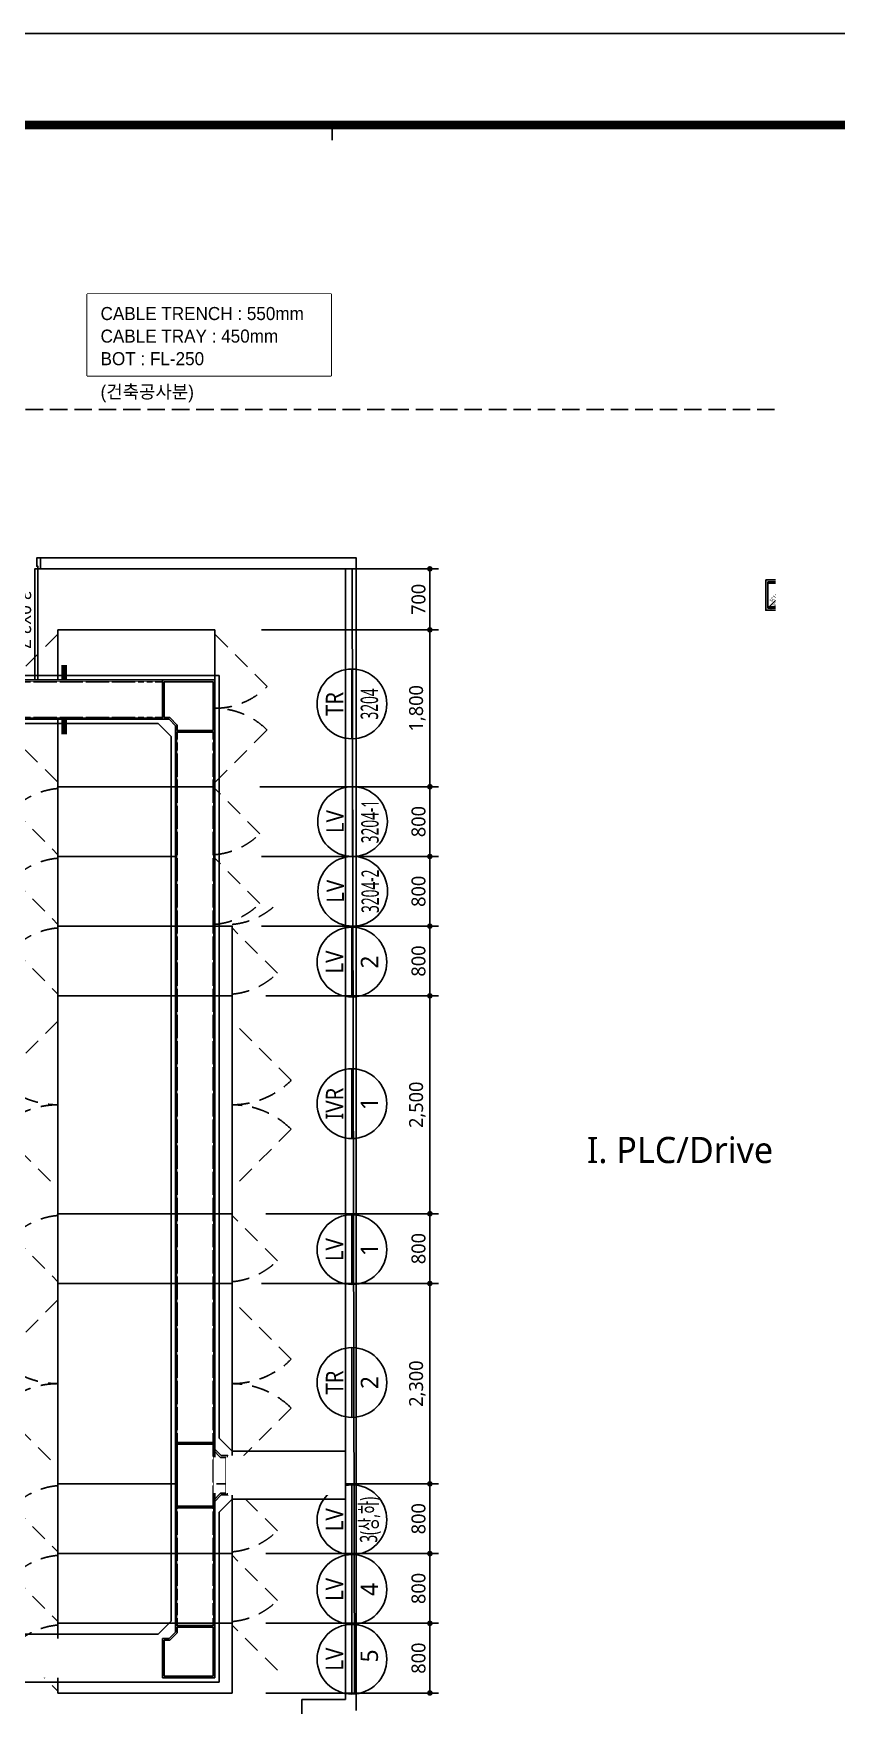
# Model space of a CAD drawing. Header units: millimetres. Extents: x 3355 to 129505, y 4600 to 34300.
# Drawn here: x 19423 to 28645, y 15112 to 34300 of the extents above; entities that cross this region are included whole.
import ezdxf
from ezdxf.enums import TextEntityAlignment as Align
from ezdxf.xclip import XClip

# ---------------------------------------------------------------- set-up
doc = ezdxf.new("R2010")
doc.units = ezdxf.units.MM
doc.header["$LTSCALE"] = 800
doc.header["$XCLIPFRAME"] = 0
for name, pattern in [('CEN', [62, 60, -1, 0, -1]), ('DASH', [0.35, 0.25, -0.1]), ('점선1', [2, 1.25, -0.75])]:
    doc.linetypes.add(name, pattern=pattern)
doc.layers.get('Defpoints').update_dxf_attribs({"color": 167})
for name, color, linetype in [('11$1$SYM', 3, 'Continuous'), ('arch', 8, 'Continuous'), ('DIM', 6, 'Continuous'), ('SYM', 3, 'Continuous'), ('TRENCH', 3, 'Continuous'), ('XR-SHEET-SHT', 5, 'Continuous'), ('XREF', 7, 'CEN'), ('수배전반', 3, 'Continuous')]:
    doc.layers.add(name, color=color, linetype=linetype)
doc.layers.add('TXT-1', color=137, linetype='Continuous', plot=False)
doc.layers.add('XR-SHEET-TEMP', color=171, linetype='Continuous', plot=False)
doc.layers.add('건축도면', color=9, linetype='Continuous', lineweight=25)
doc.styles.add('GHS', font='malgun.ttf')
doc.styles.add('XREF-A-PLAN$0$스타일1', font='malgun.ttf')
doc.styles.add('돋움', font='')
doc.styles.add('맑은고딕', font='malgun.ttf')
doc.styles.add('스타일1', font='malgun.ttf')
doc.styles.get('돋움').set_extended_font_data('Dotum')
doc.dimstyles.new('Copy of PSD MI', dxfattribs={"dimscale": 100, "dimtxt": 1.5, "dimasz": 0.8, "dimexe": 1.25, "dimexo": 1.5, "dimgap": 0.6, "dimtad": 1, "dimdec": 0, "dimzin": 1, "dimdsep": 46, "dimlunit": 6, "dimtxsty": '맑은고딕', "dimblk": 'DOT', "dimcen": 2.5, "dimadec": 0, "dimazin": 0, "dimtfac": 1, "dimtdec": 0, "dimtix": 1, "dimtmove": 2, "dimatfit": 3, "dimfxl": 1, "dimtolj": 1, "dimtzin": 1, "dimarcsym": 0})

# ---------------------------------------------------------------- blocks, each defined once
blk = doc.blocks.new('XR-FORM-EE', base_point=(461, 408))
at = {"layer": 'XR-SHEET-SHT', "color": 5}
blk.add_lwpolyline([(0, 118800), (168200, 118800), (168200, 0), (0, 0)], close=True, dxfattribs=at)
at = {"layer": 'XR-SHEET-SHT', "color": 5, "const_width": 400}
blk.add_lwpolyline([(9300, 114600), (163900, 114600), (163900, 4200), (9300, 4200)], close=True, dxfattribs=at)
at = {"layer": 'XR-SHEET-TEMP'}
blk.add_line((78000, 114600), (78000, 113900), dxfattribs=at)
blk = doc.blocks.new('D-3.0X2.7')
at = {"color": 0}
for p, q in [((-2970, -125), (-2970, -1595)), ((-30, -125), (-30, -1595))]:
    blk.add_line(p, q, dxfattribs=at)
for points in [[(0, 0), (-45, 0), (-45, 0), (-45, 0), (-45, -95), (-30, -95), (-30, -125), (0, -125), (0, 0)], [(-3000, 0), (-2955, 0), (-2955, 0), (-2955, 0), (-2955, -95), (-2970, -95), (-2970, -125), (-3000, -125), (-3000, 0)], [(-2970, -125), (-2935, -125), (-2935, -1595), (-2970, -1595)], [(-30, -125), (-65, -125), (-65, -1595), (-30, -1595)]]:
    blk.add_lwpolyline(points, dxfattribs=at)
for centre, start, end in [((-2970, -125), 270, 0), ((-30, -125), 180, 270)]:
    blk.add_arc(centre, 1470, start, end, dxfattribs=at)
at = {"color": 0, "style": 'XREF-A-PLAN$0$스타일1'}
blk.add_text('3.0X2.7', height=150, rotation=270, dxfattribs=at).set_placement((-259, -377))
blk = doc.blocks.new('S-SC11')
at = {"color": 0}
blk.add_line((-150, -150), (150, 150), dxfattribs=at)
for points in [[(-175, 175), (175, 175), (175, -175), (-175, -175)], [(-150, 150), (150, 150), (150, -150), (-150, -150)]]:
    blk.add_lwpolyline(points, close=True, dxfattribs=at)
blk.add_lwpolyline([(-150, -150), (-150, -135), (-23, -135, 0.414214), (-5, -117), (-5, 117, 0.414214), (-23, 135), (-150, 135), (-150, 150), (150, 150), (150, 135), (23, 135, 0.414214), (5, 117), (5, -117, 0.414214), (23, -135), (150, -135), (150, -150)], format="xyb", close=True, dxfattribs=at)
at = {"color": 0, "style": '스타일1'}
blk.add_text('H-300X300X10X15', height=35, rotation=45, dxfattribs=at).set_placement((19, -23), align=Align.MIDDLE_CENTER)
blk.add_text('SC11, SC11A', height=35, rotation=45, dxfattribs=at).set_placement((-109, -83))
blk = doc.blocks.new('XR-PLAN', base_point=(461, 408))
at = {"layer": 'arch'}
blk.add_line((72000, 43225), (72500, 43225), dxfattribs=at)
at = {"layer": 'arch', "linetype": 'DASH'}
blk.add_lwpolyline([(43474, 58029), (87474, 58029), (87474, 70029), (43474, 70029)], close=True, dxfattribs=at)
blk.add_lwpolyline([(43474, 58029), (87474, 58029), (87474, 70029), (43474, 70029)], close=True, dxfattribs=at)
at = {"layer": 'arch'}
for points in [[(69000, 56325), (72625, 56325), (72625, 43100)], [(69000, 56200), (72500, 56200), (72500, 43225)], [(72000, 43225), (72000, 42600)]]:
    blk.add_lwpolyline(points, dxfattribs=at)
for name, p in [('D-3.0X2.7', (69000, 56325)), ('S-SC11', (77500, 55900))]:
    blk.add_blockref(name, p, dxfattribs=at)
at = {"layer": 'TXT-1', "style": '스타일1'}
blk.add_text('I. PLC/Drive 검증시스템 및 신사업 검증시스템', height=300, dxfattribs=at).set_placement((79179, 49531), align=Align.MIDDLE_CENTER)
blk = doc.blocks.new('DOT')
at = {"color": 0, "linetype": 'ByBlock'}
blk.add_line((-0.5, 0), (-1, 0), dxfattribs=at)
at = {"color": 0, "linetype": 'ByBlock', "const_width": 0.5}
blk.add_lwpolyline([(-0.25, 0, 1), (0.25, 0, 1)], format="xyb", close=True, dxfattribs=at)
blk = doc.blocks.new('*D141')
at = {"layer": 'Defpoints', "color": 0, "ltscale": 2, "transparency": 16777216}
for p in [(21967, 28156), (21923, 27456), (23975, 27456)]:
    blk.add_point(p, dxfattribs=at)
at = {"layer": 'DIM', "color": 0, "lineweight": -2, "ltscale": 2, "transparency": 16777216}
for p, q in [((22087, 28156), (24075, 28156)), ((23975, 28092), (23975, 27520)), ((22043, 27456), (24075, 27456))]:
    blk.add_line(p, q, dxfattribs=at)
at = {"layer": 'DIM', "color": 0, "lineweight": -2, "ltscale": 2, "transparency": 16777216, "xscale": 64, "yscale": 64, "zscale": 64}
for p, rotation in [((23975, 28156), 90), ((23975, 27456), 270)]:
    blk.add_blockref('DOT', p, dxfattribs=dict(at, rotation=rotation))
at = {"layer": 'DIM', "color": 3, "ltscale": 2, "transparency": 16777216, "insert": (23845, 27806), "char_height": 160, "attachment_point": 5, "rotation": 90, "style": '맑은고딕'}
blk.add_mtext('\\A1;700', dxfattribs=at)
blk = doc.blocks.new('_DOT')
at = {"color": 0, "linetype": 'ByBlock'}
blk.add_line((-0.5, 0), (-1, 0), dxfattribs=at)
at = {"color": 0, "linetype": 'ByBlock', "const_width": 0.5}
blk.add_lwpolyline([(-0.25, 0, 1), (0.25, 0, 1)], format="xyb", close=True, dxfattribs=at)
blk = doc.blocks.new('*D142')
at = {"layer": 'Defpoints', "color": 0, "ltscale": 2, "transparency": 16777216}
for p in [(21923, 27456), (21903, 25656), (23975, 25656)]:
    blk.add_point(p, dxfattribs=at)
at = {"layer": 'DIM', "color": 0, "lineweight": -2, "ltscale": 2, "transparency": 16777216}
for p, q in [((22043, 27456), (24075, 27456)), ((23975, 27392), (23975, 25720)), ((22023, 25656), (24075, 25656))]:
    blk.add_line(p, q, dxfattribs=at)
at = {"layer": 'DIM', "color": 0, "lineweight": -2, "ltscale": 2, "transparency": 16777216, "xscale": 64, "yscale": 64, "zscale": 64}
for p, rotation in [((23975, 27456), 90), ((23975, 25656), 270)]:
    blk.add_blockref('DOT', p, dxfattribs=dict(at, rotation=rotation))
at = {"layer": 'DIM', "color": 3, "ltscale": 2, "transparency": 16777216, "insert": (23831, 26556), "char_height": 160, "attachment_point": 5, "rotation": 90, "style": '맑은고딕'}
blk.add_mtext('\\A1;1,800', dxfattribs=at)
blk = doc.blocks.new('*D152')
at = {"layer": 'Defpoints', "color": 0, "ltscale": 2, "transparency": 16777216}
for p in [(21903, 25656), (21923, 24856), (23975, 24856)]:
    blk.add_point(p, dxfattribs=at)
at = {"layer": 'DIM', "color": 0, "lineweight": -2, "ltscale": 2, "transparency": 16777216}
for p, q in [((22023, 25656), (24075, 25656)), ((23975, 25592), (23975, 24920)), ((22043, 24856), (24075, 24856))]:
    blk.add_line(p, q, dxfattribs=at)
at = {"layer": 'DIM', "color": 0, "lineweight": -2, "ltscale": 2, "transparency": 16777216, "xscale": 64, "yscale": 64, "zscale": 64}
for p, rotation in [((23975, 25656), 90), ((23975, 24856), 270)]:
    blk.add_blockref('DOT', p, dxfattribs=dict(at, rotation=rotation))
at = {"layer": 'DIM', "color": 3, "ltscale": 2, "transparency": 16777216, "insert": (23845, 25256), "char_height": 160, "attachment_point": 5, "rotation": 90, "style": '맑은고딕'}
blk.add_mtext('\\A1;800', dxfattribs=at)
blk = doc.blocks.new('*D153')
at = {"layer": 'Defpoints', "color": 0, "ltscale": 2, "transparency": 16777216}
for p in [(21923, 24856), (21923, 24056), (23975, 24056)]:
    blk.add_point(p, dxfattribs=at)
at = {"layer": 'DIM', "color": 0, "lineweight": -2, "ltscale": 2, "transparency": 16777216}
for p, q in [((22043, 24856), (24075, 24856)), ((23975, 24792), (23975, 24120)), ((22043, 24056), (24075, 24056))]:
    blk.add_line(p, q, dxfattribs=at)
at = {"layer": 'DIM', "color": 0, "lineweight": -2, "ltscale": 2, "transparency": 16777216, "xscale": 64, "yscale": 64, "zscale": 64}
for p, rotation in [((23975, 24856), 90), ((23975, 24056), 270)]:
    blk.add_blockref('DOT', p, dxfattribs=dict(at, rotation=rotation))
at = {"layer": 'DIM', "color": 3, "ltscale": 2, "transparency": 16777216, "insert": (23845, 24456), "char_height": 160, "attachment_point": 5, "rotation": 90, "style": '맑은고딕'}
blk.add_mtext('\\A1;800', dxfattribs=at)
blk = doc.blocks.new('*D154')
at = {"layer": 'Defpoints', "color": 0, "ltscale": 2, "transparency": 16777216}
for p in [(21923, 19956), (21973, 17656), (23975, 17656)]:
    blk.add_point(p, dxfattribs=at)
at = {"layer": 'DIM', "color": 0, "lineweight": -2, "ltscale": 2, "transparency": 16777216}
for p, q in [((22043, 19956), (24075, 19956)), ((23975, 19892), (23975, 17720)), ((22093, 17656), (24075, 17656))]:
    blk.add_line(p, q, dxfattribs=at)
at = {"layer": 'DIM', "color": 0, "lineweight": -2, "ltscale": 2, "transparency": 16777216, "xscale": 64, "yscale": 64, "zscale": 64}
for p, rotation in [((23975, 19956), 90), ((23975, 17656), 270)]:
    blk.add_blockref('DOT', p, dxfattribs=dict(at, rotation=rotation))
at = {"layer": 'DIM', "color": 3, "ltscale": 2, "transparency": 16777216, "insert": (23831, 18806), "char_height": 160, "attachment_point": 5, "rotation": 90, "style": '맑은고딕'}
blk.add_mtext('\\A1;2,300', dxfattribs=at)
blk = doc.blocks.new('*D155')
at = {"layer": 'Defpoints', "color": 0, "ltscale": 2, "transparency": 16777216}
for p in [(21973, 17656), (21973, 16856), (23975, 16856)]:
    blk.add_point(p, dxfattribs=at)
at = {"layer": 'DIM', "color": 0, "lineweight": -2, "ltscale": 2, "transparency": 16777216}
for p, q in [((22093, 17656), (24075, 17656)), ((23975, 17592), (23975, 16920)), ((22093, 16856), (24075, 16856))]:
    blk.add_line(p, q, dxfattribs=at)
at = {"layer": 'DIM', "color": 0, "lineweight": -2, "ltscale": 2, "transparency": 16777216, "xscale": 64, "yscale": 64, "zscale": 64}
for p, rotation in [((23975, 17656), 90), ((23975, 16856), 270)]:
    blk.add_blockref('DOT', p, dxfattribs=dict(at, rotation=rotation))
at = {"layer": 'DIM', "color": 3, "ltscale": 2, "transparency": 16777216, "insert": (23845, 17256), "char_height": 160, "attachment_point": 5, "rotation": 90, "style": '맑은고딕'}
blk.add_mtext('\\A1;800', dxfattribs=at)
blk = doc.blocks.new('*D156')
at = {"layer": 'Defpoints', "color": 0, "ltscale": 2, "transparency": 16777216}
for p in [(21973, 16856), (21973, 16056), (23975, 16056)]:
    blk.add_point(p, dxfattribs=at)
at = {"layer": 'DIM', "color": 0, "lineweight": -2, "ltscale": 2, "transparency": 16777216}
for p, q in [((22093, 16856), (24075, 16856)), ((23975, 16792), (23975, 16120)), ((22093, 16056), (24075, 16056))]:
    blk.add_line(p, q, dxfattribs=at)
at = {"layer": 'DIM', "color": 0, "lineweight": -2, "ltscale": 2, "transparency": 16777216, "xscale": 64, "yscale": 64, "zscale": 64}
for p, rotation in [((23975, 16856), 90), ((23975, 16056), 270)]:
    blk.add_blockref('DOT', p, dxfattribs=dict(at, rotation=rotation))
at = {"layer": 'DIM', "color": 3, "ltscale": 2, "transparency": 16777216, "insert": (23845, 16456), "char_height": 160, "attachment_point": 5, "rotation": 90, "style": '맑은고딕'}
blk.add_mtext('\\A1;800', dxfattribs=at)
blk = doc.blocks.new('*D157')
at = {"layer": 'Defpoints', "color": 0, "ltscale": 2, "transparency": 16777216}
for p in [(21973, 16056), (21973, 15256), (23975, 15256)]:
    blk.add_point(p, dxfattribs=at)
at = {"layer": 'DIM', "color": 0, "lineweight": -2, "ltscale": 2, "transparency": 16777216}
for p, q in [((22093, 16056), (24075, 16056)), ((23975, 15992), (23975, 15320)), ((22093, 15256), (24075, 15256))]:
    blk.add_line(p, q, dxfattribs=at)
at = {"layer": 'DIM', "color": 0, "lineweight": -2, "ltscale": 2, "transparency": 16777216, "xscale": 64, "yscale": 64, "zscale": 64}
for p, rotation in [((23975, 16056), 90), ((23975, 15256), 270)]:
    blk.add_blockref('DOT', p, dxfattribs=dict(at, rotation=rotation))
at = {"layer": 'DIM', "color": 3, "ltscale": 2, "transparency": 16777216, "insert": (23845, 15656), "char_height": 160, "attachment_point": 5, "rotation": 90, "style": '맑은고딕'}
blk.add_mtext('\\A1;800', dxfattribs=at)
blk = doc.blocks.new('*D158')
at = {"layer": 'Defpoints', "color": 0, "ltscale": 2, "transparency": 16777216}
for p in [(21973, 24056), (21973, 23256), (23975, 23256)]:
    blk.add_point(p, dxfattribs=at)
at = {"layer": 'DIM', "color": 0, "lineweight": -2, "ltscale": 2, "transparency": 16777216}
for p, q in [((22093, 24056), (24075, 24056)), ((23975, 23992), (23975, 23320)), ((22093, 23256), (24075, 23256))]:
    blk.add_line(p, q, dxfattribs=at)
at = {"layer": 'DIM', "color": 0, "lineweight": -2, "ltscale": 2, "transparency": 16777216, "xscale": 64, "yscale": 64, "zscale": 64}
for p, rotation in [((23975, 24056), 90), ((23975, 23256), 270)]:
    blk.add_blockref('DOT', p, dxfattribs=dict(at, rotation=rotation))
at = {"layer": 'DIM', "color": 3, "ltscale": 2, "transparency": 16777216, "insert": (23845, 23656), "char_height": 160, "attachment_point": 5, "rotation": 90, "style": '맑은고딕'}
blk.add_mtext('\\A1;800', dxfattribs=at)
blk = doc.blocks.new('*D159')
at = {"layer": 'Defpoints', "color": 0, "ltscale": 2, "transparency": 16777216}
for p in [(21973, 23256), (21973, 20756), (23975, 20756)]:
    blk.add_point(p, dxfattribs=at)
at = {"layer": 'DIM', "color": 0, "lineweight": -2, "ltscale": 2, "transparency": 16777216}
for p, q in [((22093, 23256), (24075, 23256)), ((23975, 23192), (23975, 20820)), ((22093, 20756), (24075, 20756))]:
    blk.add_line(p, q, dxfattribs=at)
at = {"layer": 'DIM', "color": 0, "lineweight": -2, "ltscale": 2, "transparency": 16777216, "xscale": 64, "yscale": 64, "zscale": 64}
for p, rotation in [((23975, 23256), 90), ((23975, 20756), 270)]:
    blk.add_blockref('DOT', p, dxfattribs=dict(at, rotation=rotation))
at = {"layer": 'DIM', "color": 3, "ltscale": 2, "transparency": 16777216, "insert": (23831, 22006), "char_height": 160, "attachment_point": 5, "rotation": 90, "style": '맑은고딕'}
blk.add_mtext('\\A1;2,500', dxfattribs=at)
blk = doc.blocks.new('*D151')
at = {"layer": 'Defpoints', "color": 0, "ltscale": 2, "transparency": 16777216}
for p in [(21973, 20756), (22025, 19956), (23975, 19956)]:
    blk.add_point(p, dxfattribs=at)
at = {"layer": 'DIM', "color": 0, "lineweight": -2, "ltscale": 2, "transparency": 16777216}
for p, q in [((22093, 20756), (24075, 20756)), ((23975, 20692), (23975, 20020)), ((22145, 19956), (24075, 19956))]:
    blk.add_line(p, q, dxfattribs=at)
at = {"layer": 'DIM', "color": 0, "lineweight": -2, "ltscale": 2, "transparency": 16777216, "xscale": 64, "yscale": 64, "zscale": 64}
for p, rotation in [((23975, 20756), 90), ((23975, 19956), 270)]:
    blk.add_blockref('DOT', p, dxfattribs=dict(at, rotation=rotation))
at = {"layer": 'DIM', "color": 3, "ltscale": 2, "transparency": 16777216, "insert": (23845, 20356), "char_height": 160, "attachment_point": 5, "rotation": 90, "style": '맑은고딕'}
blk.add_mtext('\\A1;800', dxfattribs=at)
blk = doc.blocks.new('A$C440bd059')
at = {"layer": '수배전반', "color": 7, "linetype": '점선1', "ltscale": 0.2}
for p, q in [((3699, 1050), (3098, 449)), ((6101, 449), (5499, 1050)), ((1519, -539), (1000, -20)), ((3098, -49), (3699, -650)), ((5499, -650), (6101, -49)), ((-1519, -261), (-1000, -780)), ((6018, -1239), (5499, -720)), ((1519, -1339), (1000, -820)), ((-1319, -1061), (-800, -1580)), ((3181, -961), (3699, -1480)), ((6018, -2039), (5499, -1520)), ((1519, -2139), (1000, -1620)), ((-1319, -1861), (-800, -2380)), ((3181, -1761), (3699, -2280)), ((6218, -2839), (5699, -2320)), ((-800, -2650), (-1401, -3251)), ((1000, -2650), (1601, -3251)), ((3181, -2561), (3699, -3080)), ((3699, -3390), (3021, -4069)), ((6378, -4069), (5699, -3390)), ((-800, -4350), (-1401, -3749)), ((1000, -4350), (1601, -3749)), ((1519, -5139), (1000, -4620)), ((3021, -4631), (3699, -5310)), ((6378, -4631), (5699, -5310)), ((-1919, -4861), (-1400, -5380)), ((-1400, -5690), (-2079, -6369)), ((1679, -6369), (1000, -5690)), ((6218, -6139), (5699, -5620)), ((3181, -5861), (3699, -6380)), ((3699, -6590), (3021, -7269)), ((6378, -7269), (5699, -6590)), ((-2079, -6931), (-1400, -7610)), ((1000, -7610), (1679, -6931)), ((3021, -7831), (3699, -8510)), ((6378, -7831), (5699, -8510)), ((1519, -8439), (1000, -7920)), ((-1919, -8161), (-1400, -8680)), ((1519, -9239), (1000, -8720)), ((6218, -9239), (5699, -8720)), ((-1919, -8961), (-1400, -9480)), ((3181, -8961), (3699, -9480)), ((1519, -10039), (1000, -9520)), ((6218, -10039), (5699, -9520)), ((-1919, -9761), (-1400, -10280)), ((3181, -9761), (3699, -10280)), ((1519, -10839), (1000, -10320)), ((6218, -10839), (5699, -10320)), ((-1919, -10561), (-1400, -11080)), ((3181, -10561), (3699, -11080))]:
    blk.add_line(p, q, dxfattribs=at)
at = {"layer": '수배전반', "color": 7}
for points in [[(5499, 1100), (5499, -700), (3699, -700), (3699, 1100)], [(1000, -800), (-1000, -800), (-1000, 0), (1000, 0)], [(5499, -700), (5499, -1500), (3699, -1500), (3699, -700)], [(1000, -800), (1000, -1600), (-800, -1600), (-800, -800)], [(5499, -1500), (5499, -2300), (3699, -2300), (3699, -1500)], [(1000, -1600), (1000, -2400), (-800, -2400), (-800, -1600)], [(5699, -2300), (5699, -3100), (3699, -3100), (3699, -2300)], [(1000, -2400), (1000, -4600), (-800, -4600), (-800, -2400)], [(5699, -3100), (5699, -5600), (3699, -5600), (3699, -3100)], [(1000, -4600), (1000, -5400), (-1400, -5400), (-1400, -4600)], [(1000, -5400), (1000, -7900), (-1400, -7900), (-1400, -5400)], [(5699, -5600), (5699, -6400), (3699, -6400), (3699, -5600)], [(5699, -6400), (5699, -8700), (3699, -8700), (3699, -6400)], [(1000, -7900), (1000, -8700), (-1400, -8700), (-1400, -7900)], [(1000, -9500), (-1400, -9500), (-1400, -8700), (1000, -8700)], [(5699, -8700), (5699, -9500), (3699, -9500), (3699, -8700)], [(1000, -10300), (-1400, -10300), (-1400, -9500), (1000, -9500)], [(5699, -9500), (5699, -10300), (3699, -10300), (3699, -9500)], [(5699, -9500), (5699, -10300), (3699, -10300), (3699, -9500)], [(1000, -11100), (-1400, -11100), (-1400, -10300), (1000, -10300)], [(5699, -10300), (5699, -11100), (3699, -11100), (3699, -10300)], [(5699, -10300), (5699, -11100), (3699, -11100), (3699, -10300)]]:
    blk.add_lwpolyline(points, close=True, dxfattribs=at)
at = {"layer": '수배전반', "color": 7, "linetype": '점선1', "ltscale": 0.2}
for centre, radius, start, end in [((3699, 1050), 850, 225, 270), ((5499, 1050), 850, 270, 315), ((3699, -650), 850, 90, 135), ((5499, -650), 850, 45, 90), ((-929, -851), 834, 94.8824, 135), ((929, 51), 834, 274.8824, 315), ((3770, -1551), 834, 94.8824, 135), ((-729, -1651), 834, 94.8824, 135), ((929, -749), 834, 274.8824, 315), ((5428, -649), 834, 274.8824, 315), ((3770, -2351), 834, 94.8824, 135), ((-729, -2451), 834, 94.8824, 135), ((5428, -1449), 834, 274.8824, 315), ((5628, -1449), 834, 274.8824, 315), ((929, -1549), 834, 274.8824, 315), ((3770, -3151), 834, 94.8824, 135), ((5628, -2249), 834, 274.8824, 315), ((-800, -2650), 850, 225, 270), ((1000, -2650), 850, 270, 315), ((-800, -4350), 850, 90, 135), ((1000, -4350), 850, 45, 90), ((3699, -3390), 960, 225, 270), ((5699, -3390), 960, 270, 315), ((3699, -5310), 960, 90, 135), ((5699, -5310), 960, 45, 90), ((-1329, -5451), 834, 94.8824, 135), ((929, -4549), 834, 274.8824, 315), ((3770, -6451), 834, 94.8824, 135), ((5628, -5549), 834, 274.8824, 315), ((-1400, -5690), 960, 225, 270), ((1000, -5690), 960, 270, 315), ((-1400, -7610), 960, 90, 135), ((1000, -7610), 960, 45, 90), ((3699, -6590), 960, 225, 270), ((5699, -6590), 960, 270, 315), ((3699, -8510), 960, 90, 135), ((5699, -8510), 960, 45, 90), ((-1329, -8751), 834, 94.8824, 135), ((929, -7849), 834, 274.8824, 315), ((-1329, -9551), 834, 94.8824, 135), ((3770, -9551), 834, 94.8824, 135), ((929, -8649), 834, 274.8824, 315), ((5628, -8649), 834, 274.8824, 315), ((5628, -8649), 834, 274.8824, 315), ((-1329, -10351), 834, 94.8824, 135), ((3770, -10351), 834, 94.8824, 135), ((929, -9449), 834, 274.8824, 315), ((5628, -9449), 834, 274.8824, 315), ((-1329, -11151), 834, 94.8824, 135), ((3770, -11151), 834, 94.8824, 135), ((929, -10249), 834, 274.8824, 315)]:
    blk.add_arc(centre, radius, start, end, dxfattribs=at)
blk = doc.blocks.new('A$C761c27b9')
at = {"layer": 'TRENCH', "color": 8}
for p, q in [((-500, -650), (-500, -10900)), ((-480, -650), (-480, -10900)), ((-70, -650), (-70, -10900)), ((-50, -650), (-50, -10900))]:
    blk.add_line(p, q, dxfattribs=at)
at = {"color": 8}
for points in [[(-5874, -50), (-5874, -500), (-650, -500), (-650, -50)], [(-6024, -650), (-6474, -650), (-6474, -10900), (-6024, -10900)], [(-15200, -11500), (-15200, -11050), (-6624, -11050), (-6624, -11500)], [(-5874, -11500), (-5874, -11050), (-650, -11050), (-650, -11500)]]:
    blk.add_wipeout(points, dxfattribs=at).dxf.layer = 'TRENCH'
blk.add_lwpolyline([(-15200, -11000), (-15200, -11550)])
at = {"layer": 'TRENCH', "color": 8}
for points in [[(-6454, -630), (-6454, -70), (-5894, -70), (-5894, -480), (-5958, -480), (-6044, -567), (-6044, -630)], [(-70, -630), (-70, -70), (-630, -70), (-630, -480), (-567, -480), (-480, -567), (-480, -630)], [(-6604, -11480), (-6604, -11070), (-6541, -11070), (-6454, -10983), (-6454, -10920), (-6044, -10920), (-6044, -10983), (-5958, -11070), (-5894, -11070), (-5894, -11480)], [(-70, -10920), (-70, -11480), (-630, -11480), (-630, -11070), (-567, -11070), (-480, -10983), (-480, -10920)]]:
    blk.add_lwpolyline(points, close=True, dxfattribs=at)
for points in [[(-5874, -50), (-650, -50)], [(-5874, -70), (-650, -70)], [(-5874, -480), (-650, -480)], [(-5874, -500), (-650, -500)], [(-6474, -650), (-6474, -10900)], [(-6454, -650), (-6454, -10900)], [(-6044, -650), (-6044, -10900)], [(-6024, -650), (-6024, -10900)]]:
    blk.add_lwpolyline(points, dxfattribs=at)
at = {"color": 8}
for points in [[(-480, -862), (-480, -892), (-70, -892), (-70, -862)], [(-480, -1162), (-480, -1192), (-70, -1192), (-70, -1162)], [(-480, -1462), (-480, -1492), (-70, -1492), (-70, -1462)], [(-480, -1762), (-480, -1792), (-70, -1792), (-70, -1762)], [(-480, -2062), (-480, -2092), (-70, -2092), (-70, -2062)], [(-480, -2362), (-480, -2392), (-70, -2392), (-70, -2362)], [(-480, -2662), (-480, -2692), (-70, -2692), (-70, -2662)], [(-480, -2962), (-480, -2992), (-70, -2992), (-70, -2962)], [(-480, -3262), (-480, -3292), (-70, -3292), (-70, -3262)], [(-480, -3562), (-480, -3592), (-70, -3592), (-70, -3562)], [(-480, -3862), (-480, -3892), (-70, -3892), (-70, -3862)], [(-480, -4162), (-480, -4192), (-70, -4192), (-70, -4162)], [(-480, -4462), (-480, -4492), (-70, -4492), (-70, -4462)], [(-480, -4762), (-480, -4792), (-70, -4792), (-70, -4762)], [(-480, -5062), (-480, -5092), (-70, -5092), (-70, -5062)], [(-480, -5362), (-480, -5392), (-70, -5392), (-70, -5362)], [(-480, -5662), (-480, -5692), (-70, -5692), (-70, -5662)], [(-480, -5962), (-480, -5992), (-70, -5992), (-70, -5962)], [(-480, -6262), (-480, -6292), (-70, -6292), (-70, -6262)], [(-480, -6562), (-480, -6592), (-70, -6592), (-70, -6562)], [(-480, -6862), (-480, -6892), (-70, -6892), (-70, -6862)], [(-480, -7162), (-480, -7192), (-70, -7192), (-70, -7162)], [(-480, -7462), (-480, -7492), (-70, -7492), (-70, -7462)], [(-480, -7762), (-480, -7792), (-70, -7792), (-70, -7762)], [(-480, -8062), (-480, -8092), (-70, -8092), (-70, -8062)], [(-480, -8362), (-480, -8392), (-70, -8392), (-70, -8362)], [(-480, -8662), (-480, -8692), (-70, -8692), (-70, -8662)], [(-480, -8962), (-480, -8992), (-70, -8992), (-70, -8962)], [(-480, -9262), (-480, -9292), (-70, -9292), (-70, -9262)], [(-480, -9562), (-480, -9592), (-70, -9592), (-70, -9562)], [(-480, -9862), (-480, -9892), (-70, -9892), (-70, -9862)], [(-480, -10162), (-480, -10192), (-70, -10192), (-70, -10162)], [(-480, -10447), (-480, -10477), (-70, -10477), (-70, -10447)], [(-480, -10612), (-480, -10642), (-70, -10642), (-70, -10612)], [(-14972, -11070), (-14942, -11070), (-14942, -11480), (-14972, -11480)], [(-14672, -11070), (-14642, -11070), (-14642, -11480), (-14672, -11480)], [(-14372, -11070), (-14342, -11070), (-14342, -11480), (-14372, -11480)], [(-14072, -11070), (-14042, -11070), (-14042, -11480), (-14072, -11480)], [(-13772, -11070), (-13742, -11070), (-13742, -11480), (-13772, -11480)], [(-13458, -11070), (-13428, -11070), (-13428, -11480), (-13458, -11480)], [(-13158, -11070), (-13128, -11070), (-13128, -11480), (-13158, -11480)], [(-12858, -11070), (-12828, -11070), (-12828, -11480), (-12858, -11480)], [(-12558, -11070), (-12528, -11070), (-12528, -11480), (-12558, -11480)], [(-12258, -11070), (-12228, -11070), (-12228, -11480), (-12258, -11480)], [(-11958, -11070), (-11928, -11070), (-11928, -11480), (-11958, -11480)], [(-11658, -11070), (-11628, -11070), (-11628, -11480), (-11658, -11480)], [(-11358, -11070), (-11328, -11070), (-11328, -11480), (-11358, -11480)], [(-11058, -11070), (-11028, -11070), (-11028, -11480), (-11058, -11480)], [(-10758, -11070), (-10728, -11070), (-10728, -11480), (-10758, -11480)], [(-10458, -11070), (-10428, -11070), (-10428, -11480), (-10458, -11480)], [(-10158, -11070), (-10128, -11070), (-10128, -11480), (-10158, -11480)], [(-9858, -11070), (-9828, -11070), (-9828, -11480), (-9858, -11480)], [(-9558, -11070), (-9528, -11070), (-9528, -11480), (-9558, -11480)], [(-9258, -11070), (-9228, -11070), (-9228, -11480), (-9258, -11480)], [(-8958, -11070), (-8928, -11070), (-8928, -11480), (-8958, -11480)], [(-8658, -11070), (-8628, -11070), (-8628, -11480), (-8658, -11480)], [(-8344, -11070), (-8314, -11070), (-8314, -11480), (-8344, -11480)], [(-8044, -11070), (-8014, -11070), (-8014, -11480), (-8044, -11480)], [(-7744, -11070), (-7714, -11070), (-7714, -11480), (-7744, -11480)], [(-7444, -11070), (-7414, -11070), (-7414, -11480), (-7444, -11480)], [(-7144, -11070), (-7114, -11070), (-7114, -11480), (-7144, -11480)], [(-6844, -11070), (-6814, -11070), (-6814, -11480), (-6844, -11480)], [(-5789, -11070), (-5759, -11070), (-5759, -11480), (-5789, -11480)], [(-5662, -11070), (-5632, -11070), (-5632, -11480), (-5662, -11480)], [(-5362, -11070), (-5332, -11070), (-5332, -11480), (-5362, -11480)], [(-5062, -11070), (-5032, -11070), (-5032, -11480), (-5062, -11480)], [(-4862, -11070), (-4832, -11070), (-4832, -11480), (-4862, -11480)], [(-4562, -11070), (-4532, -11070), (-4532, -11480), (-4562, -11480)], [(-4262, -11070), (-4232, -11070), (-4232, -11480), (-4262, -11480)], [(-3962, -11070), (-3932, -11070), (-3932, -11480), (-3962, -11480)], [(-1862, -11070), (-1832, -11070), (-1832, -11480), (-1862, -11480)], [(-1562, -11070), (-1532, -11070), (-1532, -11480), (-1562, -11480)], [(-1262, -11070), (-1232, -11070), (-1232, -11480), (-1262, -11480)], [(-962, -11070), (-932, -11070), (-932, -11480), (-962, -11480)], [(-765, -11070), (-735, -11070), (-735, -11480), (-765, -11480)]]:
    blk.add_wipeout(points, dxfattribs=at).dxf.layer = 'TRENCH'
at = {"layer": 'TRENCH', "color": 8}
for p, q in [((-5874, -11050), (-5949, -11050)), ((-5874, -11500), (-5874, -11050)), ((-5874, -11050), (-5874, -11500))]:
    blk.add_line(p, q, dxfattribs=at)
for points in [[(-500, -9551), (-50, -9551), (-50, -9476), (25, -9401), (100, -9401), (100, -8951), (25, -8951), (-50, -8876), (-50, -8801), (-500, -8801), (-500, -9551)], [(-480, -9531), (-70, -9531), (-70, -9468), (17, -9381), (80, -9381), (80, -8971), (17, -8971), (-70, -8884), (-70, -8821), (-480, -8821)], [(-50, -10900), (-50, -11500), (-650, -11500), (-650, -11050), (-575, -11050), (-500, -10975), (-500, -10900)]]:
    blk.add_lwpolyline(points, close=True, dxfattribs=at)
at = {"layer": '건축도면', "linetype": 'Continuous'}
for p, q in [((-15200, -11000), (-6674, -11000)), ((-5824, -11000), (-700, -11000))]:
    blk.add_line(p, q, dxfattribs=at)
at = {"layer": '건축도면'}
for p, q in [((-15200, -11550), (-6831, -11550)), ((-6831, -11550), (0, -11550))]:
    blk.add_line(p, q, dxfattribs=at)
at = {"color": 8}
for points in [[(-5789, -480), (-5759, -480), (-5759, -70), (-5789, -70)], [(-5662, -480), (-5632, -480), (-5632, -70), (-5662, -70)], [(-5362, -480), (-5332, -480), (-5332, -70), (-5362, -70)], [(-5062, -480), (-5032, -480), (-5032, -70), (-5062, -70)], [(-4862, -480), (-4832, -480), (-4832, -70), (-4862, -70)], [(-4562, -480), (-4532, -480), (-4532, -70), (-4562, -70)], [(-4262, -480), (-4232, -480), (-4232, -70), (-4262, -70)], [(-3962, -480), (-3932, -480), (-3932, -70), (-3962, -70)], [(-3662, -480), (-3632, -480), (-3632, -70), (-3662, -70)], [(-3362, -480), (-3332, -480), (-3332, -70), (-3362, -70)], [(-3062, -480), (-3032, -480), (-3032, -70), (-3062, -70)], [(-2762, -480), (-2732, -480), (-2732, -70), (-2762, -70)], [(-2462, -480), (-2432, -480), (-2432, -70), (-2462, -70)], [(-2162, -480), (-2132, -480), (-2132, -70), (-2162, -70)], [(-1862, -480), (-1832, -480), (-1832, -70), (-1862, -70)], [(-1562, -480), (-1532, -480), (-1532, -70), (-1562, -70)], [(-1262, -480), (-1232, -480), (-1232, -70), (-1262, -70)], [(-765, -480), (-735, -480), (-735, -70), (-765, -70)], [(-6454, -7762), (-6454, -7792), (-6044, -7792), (-6044, -7762)], [(-6454, -8062), (-6454, -8092), (-6044, -8092), (-6044, -8062)], [(-6454, -8362), (-6454, -8392), (-6044, -8392), (-6044, -8362)], [(-6454, -8662), (-6454, -8692), (-6044, -8692), (-6044, -8662)], [(-6454, -8962), (-6454, -8992), (-6044, -8992), (-6044, -8962)], [(-6454, -9262), (-6454, -9292), (-6044, -9292), (-6044, -9262)], [(-6454, -9562), (-6454, -9592), (-6044, -9592), (-6044, -9562)], [(-6454, -9862), (-6454, -9892), (-6044, -9892), (-6044, -9862)], [(-6454, -10162), (-6454, -10192), (-6044, -10192), (-6044, -10162)]]:
    blk.add_wipeout(points, dxfattribs=at).dxf.layer = 'TRENCH'
at = {"layer": 'TRENCH', "color": 8}
for points in [[(-6474, -650), (-6474, -50), (-5874, -50), (-5874, -500), (-5949, -500), (-6024, -575), (-6024, -650)], [(-50, -650), (-50, -50), (-650, -50), (-650, -500), (-575, -500), (-500, -575), (-500, -650)]]:
    blk.add_lwpolyline(points, close=True, dxfattribs=at)
at = {"layer": '건축도면'}
for p, q in [((-6524, 0), (-6524, -9294)), ((-6524, -9294), (-6524, -10850))]:
    blk.add_line(p, q, dxfattribs=at)
at = {"layer": '건축도면', "linetype": 'Continuous'}
blk.add_line((-5974, -700), (-5974, -10850), dxfattribs=at)
at = {"color": 8}
for points in [[(-863, -480), (-833, -480), (-833, -70), (-863, -70)], [(-63, -8971), (-33, -8971), (-33, -9381), (-63, -9381)], [(100, -9401), (100, -8951), (1450, -8951), (1450, -9401)], [(-480, -10785), (-480, -10815), (-70, -10815), (-70, -10785)], [(-3662, -11070), (-3632, -11070), (-3632, -11480), (-3662, -11480)], [(-3462, -11070), (-3432, -11070), (-3432, -11480), (-3462, -11480)], [(-3162, -11070), (-3132, -11070), (-3132, -11480), (-3162, -11480)], [(-2862, -11070), (-2832, -11070), (-2832, -11480), (-2862, -11480)], [(-2562, -11070), (-2532, -11070), (-2532, -11480), (-2562, -11480)], [(-2262, -11070), (-2232, -11070), (-2232, -11480), (-2262, -11480)]]:
    blk.add_wipeout(points, dxfattribs=at).dxf.layer = 'TRENCH'
blk.add_lwpolyline([(-550, -10850), (-700, -11000)])
at = {"layer": '건축도면'}
for p, q in [((1450, -9451), (1450, -8901)), ((0, -11550), (0, -9601))]:
    blk.add_line(p, q, dxfattribs=at)
at = {"color": 8}
for points in [[(-962, -480), (-932, -480), (-932, -70), (-962, -70)], [(-6454, -735), (-6454, -765), (-6044, -765), (-6044, -735)], [(-480, -735), (-480, -765), (-70, -765), (-70, -735)], [(-6454, -862), (-6454, -892), (-6044, -892), (-6044, -862)], [(-6454, -1162), (-6454, -1192), (-6044, -1192), (-6044, -1162)], [(-6454, -1462), (-6454, -1492), (-6044, -1492), (-6044, -1462)], [(-6454, -1762), (-6454, -1792), (-6044, -1792), (-6044, -1762)], [(-6454, -2062), (-6454, -2092), (-6044, -2092), (-6044, -2062)], [(-6454, -2362), (-6454, -2392), (-6044, -2392), (-6044, -2362)], [(-6454, -2662), (-6454, -2692), (-6044, -2692), (-6044, -2662)], [(-6454, -2962), (-6454, -2992), (-6044, -2992), (-6044, -2962)], [(-6454, -3262), (-6454, -3292), (-6044, -3292), (-6044, -3262)], [(-6454, -3562), (-6454, -3592), (-6044, -3592), (-6044, -3562)], [(-6454, -3862), (-6454, -3892), (-6044, -3892), (-6044, -3862)], [(-6454, -4162), (-6454, -4192), (-6044, -4192), (-6044, -4162)], [(-6454, -4462), (-6454, -4492), (-6044, -4492), (-6044, -4462)], [(-6454, -4762), (-6454, -4792), (-6044, -4792), (-6044, -4762)], [(-6454, -5062), (-6454, -5092), (-6044, -5092), (-6044, -5062)], [(-6454, -5362), (-6454, -5392), (-6044, -5392), (-6044, -5362)], [(-6454, -5662), (-6454, -5692), (-6044, -5692), (-6044, -5662)], [(-6454, -5962), (-6454, -5992), (-6044, -5992), (-6044, -5962)], [(-6454, -6262), (-6454, -6292), (-6044, -6292), (-6044, -6262)], [(-6454, -6562), (-6454, -6592), (-6044, -6592), (-6044, -6562)], [(-6454, -6862), (-6454, -6892), (-6044, -6892), (-6044, -6862)], [(-6454, -7162), (-6454, -7192), (-6044, -7192), (-6044, -7162)], [(-6454, -7462), (-6454, -7492), (-6044, -7492), (-6044, -7462)], [(80, -8971), (110, -8971), (110, -9381), (80, -9381)], [(380, -8971), (410, -8971), (410, -9381), (380, -9381)], [(680, -8971), (710, -8971), (710, -9381), (680, -9381)], [(980, -8971), (1010, -8971), (1010, -9381), (980, -9381)], [(1280, -8971), (1310, -8971), (1310, -9381), (1280, -9381)], [(-6454, -10447), (-6454, -10477), (-6044, -10477), (-6044, -10447)], [(-6454, -10612), (-6454, -10642), (-6044, -10642), (-6044, -10612)], [(-6454, -10785), (-6454, -10815), (-6044, -10815), (-6044, -10785)]]:
    blk.add_wipeout(points, dxfattribs=at).dxf.layer = 'TRENCH'
for points in [[(-5824, -550), (-5974, -700)], [(-550, -700), (-700, -550)], [(150, -8901), (0, -8751)], [(150, -9451), (0, -9601)], [(-6524, -10850), (-6674, -11000)], [(-5974, -10850), (-5824, -11000)]]:
    blk.add_lwpolyline(points)
at = {"layer": 'TRENCH', "color": 8}
blk.add_lwpolyline([(-6624, -11500), (-6624, -11050), (-6549, -11050), (-6474, -10975), (-6474, -10900), (-6024, -10900), (-6024, -10975), (-5949, -11050), (-5874, -11050), (-5874, -11500), (-6624, -11500)], close=True, dxfattribs=at)
at = {"layer": '건축도면'}
for p, q in [((0, 0), (-6524, 0)), ((0, -8751), (0, 0)), ((1450, -8901), (150, -8901)), ((150, -9451), (1450, -9451))]:
    blk.add_line(p, q, dxfattribs=at)
at = {"layer": '건축도면', "linetype": 'Continuous'}
for p, q in [((-700, -550), (-5668, -550)), ((-550, -10850), (-550, -700))]:
    blk.add_line(p, q, dxfattribs=at)

msp = doc.modelspace()

# ---------------------------------------------------------------- linework, layer by layer
at = {"layer": 'DIM'}
for p, q in [((23079.93475, 26206.13265, 0), (23079.93475, 27006.13265, 0)), ((23086.83167, 24856.12697, 0), (23086.83167, 25656.12697, 0)), ((23089.15247, 24056.12728, 0), (23089.15247, 24856.12728, 0)), ((23080.47381, 23244.17878, 0), (23080.47381, 24044.17878, 0)), ((23080.47381, 21619.17878, 0), (23080.47381, 22419.17878, 0)), ((23080.47381, 19944.17878, 0), (23080.47381, 20744.17878, 0)), ((23080.47381, 18419.17878, 0), (23080.47381, 19219.17878, 0)), ((23080.47381, 16844.17878, 0), (23080.47381, 17644.17878, 0)), ((23080.47381, 16044.17878, 0), (23080.47381, 16844.17878, 0)), ((23080.47381, 15244.17878, 0), (23080.47381, 16044.17878, 0))]:
    msp.add_line(p, q, dxfattribs=at)
at = {"layer": 'DIM', "color": 6, "ltscale": 2}
msp.add_lwpolyline([(23081.29102, 28156.12697), (23109.88079, 15256.12697)], dxfattribs=at)
at = {"layer": 'DIM'}
for centre in [(23079.93475, 26606.13265), (23086.83167, 25256.12697), (23089.15247, 24456.12728, 0), (23080.47381, 23644.17878), (23080.47381, 22019.17878, 0), (23080.47381, 20344.17878), (23080.47381, 18819.17878, 0), (23080.47381, 17244.17878), (23080.47381, 16444.17878), (23080.47381, 15644.17878)]:
    msp.add_circle(centre, 400, dxfattribs=at)

# ---------------------------------------------------------------- block references
at = {"layer": '수배전반'}
msp.add_blockref('A$C440bd059', (16005.91901, 26356.12697), dxfattribs=at)

# ---------------------------------------------------------------- texts
at = {"layer": 'DIM', "color": 3, "style": 'GHS'}
for s, width, p in [('TR', 0.9, (22879.93475, 26606.13265)), ('3204', 0.6, (23279.93475, 26606.13265)), ('LV', 0.9, (22886.83167, 25256.12697)), ('3204-1', 0.6, (23286.83167, 25256.12697)), ('LV', 0.9, (22889.15247, 24456.12728, 0)), ('3204-2', 0.6, (23289.15247, 24456.12728, 0)), ('LV', 0.9, (22880.47381, 23644.17878)), ('IVR', 0.9, (22880.47381, 22019.17878, 0)), ('LV', 0.9, (22880.47381, 20344.17878)), ('TR', 0.9, (22880.47381, 18819.17878, 0)), ('3(상,하)', 0.6, (23280.47381, 17244.17878)), ('LV', 0.9, (22880.47381, 17244.17878)), ('LV', 0.9, (22880.47381, 16444.17878)), ('LV', 0.9, (22880.47381, 15644.17878))]:
    msp.add_text(s, height=200, rotation=90, dxfattribs=dict(at, width=width)).set_placement(p, align=Align.MIDDLE)
for s, p in [('2', (23280.47381, 23644.17878)), ('1', (23280.47381, 22019.17878, 0)), ('1', (23280.47381, 20344.17878)), ('2', (23280.47381, 18819.17878, 0)), ('4', (23280.47381, 16444.17878)), ('5', (23280.47381, 15681.33096))]:
    msp.add_text(s, height=200, rotation=90, dxfattribs=at).set_placement(p, align=Align.MIDDLE)

# ---------------------------------------------------------------- dimensions: what is measured, and where the dimension line sits
at = {"layer": 'DIM', "color": 6, "ltscale": 2}
for base, p1, p2, picture, middle in [((23975.22853, 27456.12697), (21967.3535, 28156.12697), (21923.03867, 27456.12697), '*D141', (23844.56548, 27806.12697)), ((23975.22853, 25656.12697), (21923.03867, 27456.12697), (21903.03867, 25656.12697), '*D142', (23830.70679, 26556.12697)), ((23975.22853, 24856.12697), (21903.03867, 25656.12697), (21923.03867, 24856.12697), '*D152', (23844.56548, 25256.12697)), ((23975.22853, 24056.12697), (21923.03867, 24856.12697), (21923.03867, 24056.12697), '*D153', (23844.56548, 24456.12697)), ((23975.22853, 23256.12697), (21973.03867, 24056.12697), (21973.03867, 23256.12697), '*D158', (23844.56548, 23656.12697)), ((23975.22853, 20756.12697), (21973.03867, 23256.12697), (21973.03867, 20756.12697), '*D159', (23831.14157, 22006.12697)), ((23975.22853, 19956.12697), (21973.03867, 20756.12697), (22024.53304, 19956.12697), '*D151', (23844.56548, 20356.12697)), ((23975.22853, 17656.12697), (21923.03867, 19956.12697), (21973.03867, 17656.12697), '*D154', (23831.14157, 18806.12697)), ((23975.22853, 16856.12697), (21973.03867, 17656.12697), (21973.03867, 16856.12697), '*D155', (23844.56548, 17256.12697)), ((23975.22853, 16056.12697), (21973.03867, 16856.12697), (21973.03867, 16056.12697), '*D156', (23844.56548, 16456.12697)), ((23975.22853, 15256.12697), (21973.03867, 16056.12697), (21973.03867, 15256.12697), '*D157', (23844.56548, 15656.12697))]:
    dim = msp.add_linear_dim(base=base, p1=p1, p2=p2, angle=90, dimstyle='Copy of PSD MI', override={"dimscale": 80, "dimtxt": 2, "dimclrt": 3, "dimfxl": 0.18}, dxfattribs=at)
    dim.commit()
    dim.dimension.update_dxf_attribs({"geometry": picture, "text_midpoint": middle})

# ---------------------------------------------------------------- wipeouts: each hides what was drawn before it
at = {"color": 6}
msp.add_wipeout([(20041.26163, 31309.58973), (20041.26163, 30372.46069), (22841.71015, 30372.46069), (22841.71015, 31309.58973)], dxfattribs=at).dxf.layer = 'SYM'

# ---------------------------------------------------------------- next in the draw order: linework, layer by layer
at = {"layer": 'SYM', "color": 6}
msp.add_lwpolyline([(20041.26163, 31309.58973), (22841.71015, 31309.58973), (22841.71015, 30372.46069), (20041.26163, 30372.46069)], close=True, dxfattribs=at)

# ---------------------------------------------------------------- next in the draw order: wipeouts: each hides what was drawn before it
at = {"color": 6}
msp.add_wipeout([(20041.26163, 31309.58973), (22841.71015, 31309.58973), (22841.71015, 30372.46069), (20041.26163, 30372.46069)], dxfattribs=at).dxf.layer = 'SYM'

# ---------------------------------------------------------------- next in the draw order: linework, layer by layer
at = {"layer": '11$1$SYM', "color": 6}
msp.add_lwpolyline([(19775.70107, 26258.98042, 66.11938, 66.11938, 0), (19775.70107, 27053.27353, 0, 0, 0), (19775.70107, 30841.02521, 0, 0, 0), (20041.26163, 30841.02521, 0, 0, 0)], format="xyseb", dxfattribs=at)

# ---------------------------------------------------------------- next in the draw order: block references
at = {"layer": 'XREF', "xscale": 0.25, "yscale": 0.25, "zscale": 0.25}
msp.add_blockref('XR-FORM-EE', (3469.85398, 4702.54534), dxfattribs=at)
at = {"layer": '건축도면', "color": 1, "linetype": '점선1', "ltscale": 0.2}
ref = msp.add_blockref('XR-PLAN', (-49033.32308, -27635.43025), dxfattribs=at)
XClip(ref).set_block_clipping_path([(56227.7345986668, 39479.2603850555), (77438.0684519374, 60194.2361228569)])

# ---------------------------------------------------------------- next in the draw order: texts
at = {"layer": 'SYM', "color": 3, "style": '돋움'}
for s, p in [('CABLE TRENCH : 550mm', (20194.24173, 31011.31342)), ('CABLE TRAY : 450mm', (20194.24173, 30752.29035)), ('BOT : FL-250', (20194.24173, 30493.26729)), ('(건축공사분)', (20194.24173, 30113.43762))]:
    msp.add_text(s, height=150, dxfattribs=at).set_placement(p)

# ---------------------------------------------------------------- next in the draw order: block references
msp.add_blockref('A$C761c27b9', (21555.38001, 26931.12697))

doc.saveas('drawing.dxf')
